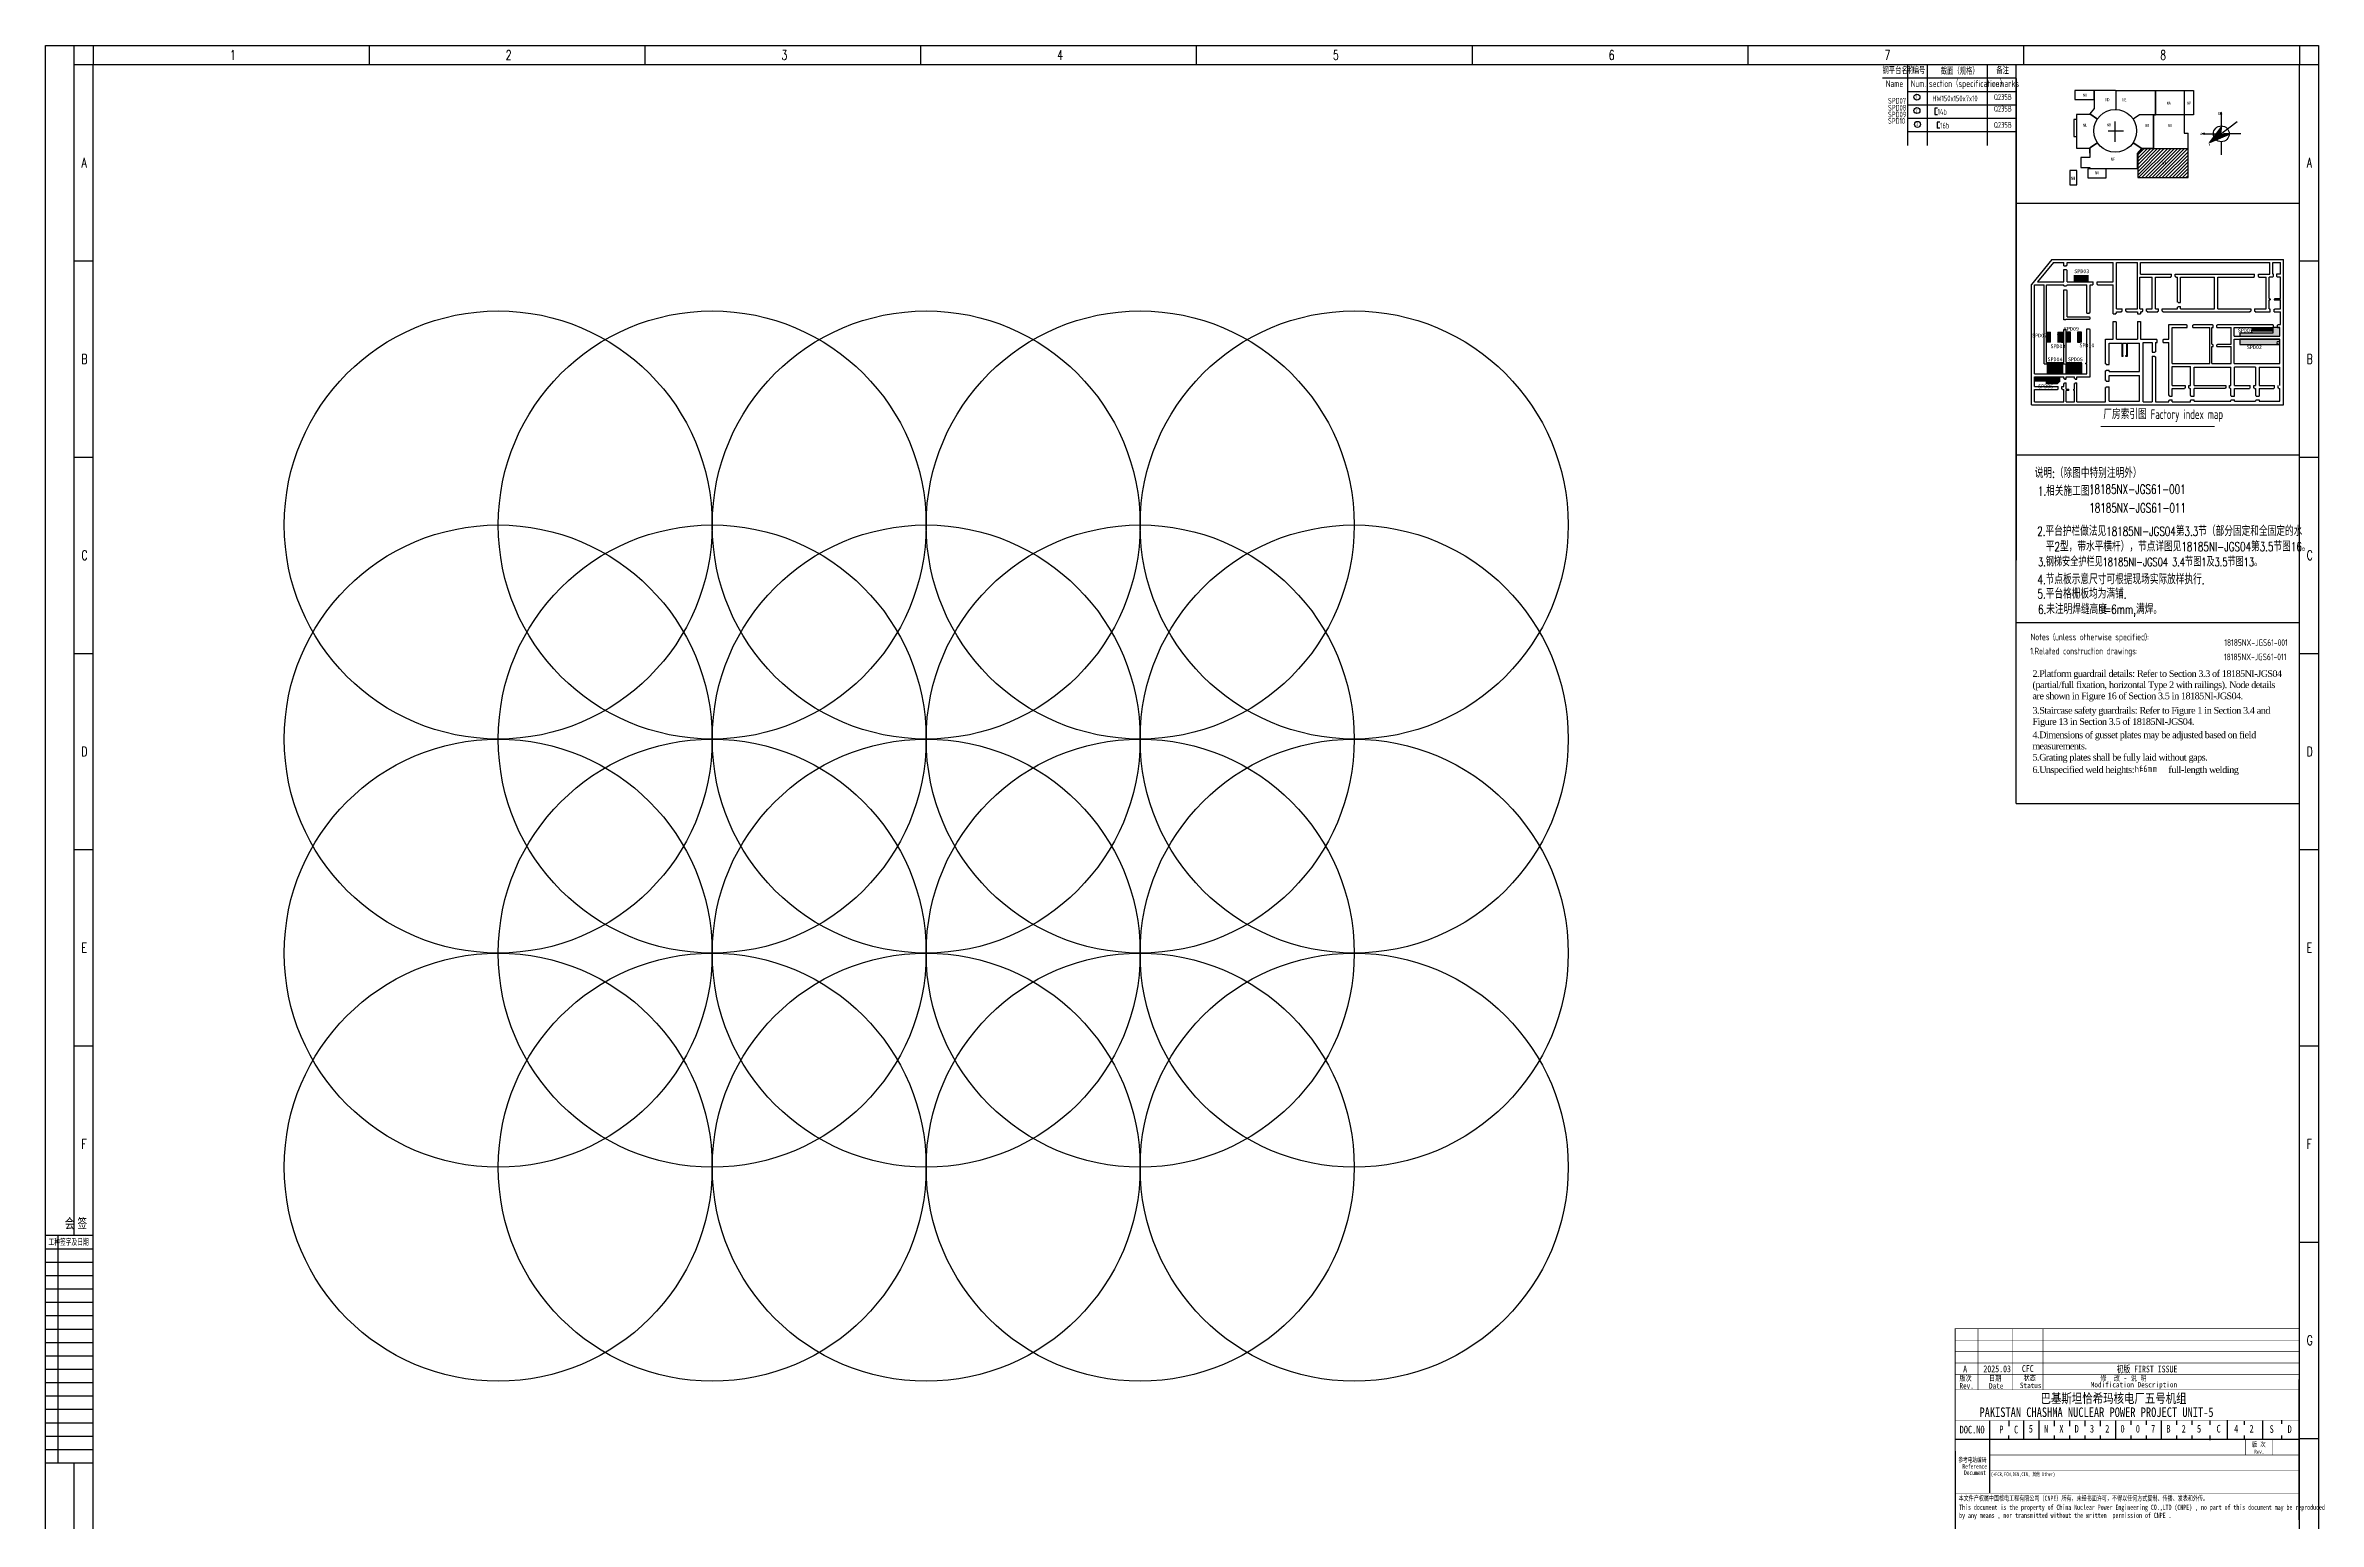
# Model space of a CAD drawing. Extents: x 8986 to 134227, y 7133 to 940687.
# Drawn here: x 15327 to 134227, y 309474 to 386659 of the extents above; entities that cross this region are included whole.
import ezdxf
from ezdxf.enums import TextEntityAlignment as Align

# ---------------------------------------------------------------- set-up
doc = ezdxf.new("R2010")
doc.units = 0
for name, pattern in [('CENTER', [2, 1.25, -0.25, 0.25, -0.25]), ('DASH', [0.35, 0.25, -0.1]), ('DOTE', [2.42, 2, -0.2, 0.02, -0.2]), ('HIDDEN', [0.375, 0.25, -0.125])]:
    doc.linetypes.add(name, pattern=pattern)
doc.layers.get('0').update_dxf_attribs({"linetype": 'CONTINUOUS'})
for name, color, linetype in [('1', 1, 'CONTINUOUS'), ('C77(文本)', 3, 'CONTINUOUS'), ('DEN202303', 1, 'CONTINUOUS'), ('DOTE', 11, 'DOTE'), ('DX条件钢平台', 52, 'CONTINUOUS'), ('NUM', 7, 'CONTINUOUS'), ('PDIM', 3, 'CONTINUOUS'), ('STEEL', 7, 'CONTINUOUS'), ('TEXT', 7, 'CONTINUOUS'), ('Wall', 7, 'CONTINUOUS'), ('土建', 4, 'CONTINUOUS'), ('墙柱标注', 220, 'CONTINUOUS'), ('房间号', 7, 'CONTINUOUS'), ('指北针', 3, 'CONTINUOUS'), ('梁__虚线', 4, 'DASH'), ('河北布置专业DX条件2015.6.5', 1, 'CONTINUOUS')]:
    doc.layers.add(name, color=color, linetype=linetype)
doc.styles.add('0902', font='tssdeng.shx', dxfattribs={"width": 0.7, "bigfont": 'tssdchn.shx'})
doc.styles.add('1', font='ROMANS', dxfattribs={"width": 0.7, "bigfont": 'HZTXT'})
doc.styles.add('bine', font='binee.shx', dxfattribs={"width": 0.7, "bigfont": 'binec.shx'})
doc.styles.add('HT', font='simhei.ttf')
doc.styles.add('HZ', font='TXT.shx', dxfattribs={"width": 0.7, "bigfont": 'hz.shx'})
doc.styles.add('S1', font='tssdeng.shx', dxfattribs={"width": 0.7, "bigfont": 'tssdchn.shx'})
doc.styles.add('TSSD_DIMENSION', font='tssdeng.shx', dxfattribs={"width": 0.7, "bigfont": 'Hztxt.shx'})
doc.styles.add('TSSD_Rein', font='Tssdeng.shx', dxfattribs={"width": 0.7, "bigfont": 'hztxt.shx'})
doc.styles.add('宋体', font='', dxfattribs={"width": 0.7})
doc.styles.add('汉字', font='STFANGSO.TTF', dxfattribs={"width": 0.8, "height": 4})
doc.styles.get('宋体').set_extended_font_data('SimSun')
pattern_1 = [(0, (-256087.57, 808359.338), (0, 27.94), [20.32, -7.62]), (90, (-256087.57, 808359.338), (-27.94, 2e-15), [20.32, -7.62])]
pattern_2 = [(0, (-1655251.5, 3038820.666), (0, 27.94), [20.32, -7.62]), (90, (-1655251.5, 3038820.666), (-27.94, 2e-15), [20.32, -7.62])]

# ---------------------------------------------------------------- blocks, each defined once
blk = doc.blocks.new('会签')
at = {"color": 0}
for p, q in [((3629.7, -1305.7), (3604.7, -1305.7)), ((3611.4, -1424.7), (3611.4, -1305.7)), ((3629.7, -1312.7), (3604.7, -1312.7)), ((3629.7, -1319.7), (3604.7, -1319.7)), ((3629.7, -1326.7), (3604.7, -1326.7)), ((3629.7, -1333.7), (3604.7, -1333.7)), ((3629.7, -1340.7), (3604.7, -1340.7)), ((3629.7, -1347.7), (3604.7, -1347.7)), ((3629.7, -1354.7), (3604.7, -1354.7)), ((3629.7, -1361.7), (3604.7, -1361.7)), ((3629.7, -1368.7), (3604.7, -1368.7)), ((3629.7, -1375.7), (3604.7, -1375.7)), ((3629.7, -1382.7), (3604.7, -1382.7)), ((3629.7, -1389.7), (3604.7, -1389.7)), ((3629.7, -1396.7), (3604.7, -1396.7)), ((3629.7, -1403.7), (3604.7, -1403.7)), ((3629.7, -1410.7), (3604.7, -1410.7)), ((3629.7, -1417.7), (3604.7, -1417.7)), ((3629.7, -1424.7), (3604.7, -1424.7))]:
    blk.add_line(p, q, dxfattribs=at)
at = {"color": 0, "style": 'bine', "width": 0.7}
for s, height, p in [('会 签  ', 6, (3622.2, -1302.5)), ('工种签字及日期', 3.3, (3616.8, -1310.9))]:
    blk.add_text(s, height=height, dxfattribs=at).set_placement(p, align=Align.CENTER)
blk = doc.blocks.new('A$C3DE578EB')
at = {"layer": 'Wall', "linetype": 'HIDDEN'}
h = blk.add_hatch(dxfattribs=at)
h.set_pattern_fill('ANSI31', color=2, scale=3, style=0)
h.set_pattern_definition([(45, (-5943.466, 331319.66), (-6.7351921, 6.7351921), [])])
h.paths.add_polyline_path([(4784, 2580), (4754, 2580), (4754, 2540), (4784, 2540)])
h = blk.add_hatch(dxfattribs=at)
h.set_pattern_fill('ANSI31', color=2, scale=3, style=0)
h.set_pattern_definition([(45, (-5755.466, 331319.66), (-6.7351921, 6.7351921), [])])
h.paths.add_polyline_path([(4972, 2580), (4942, 2580), (4942, 2540), (4972, 2540)])
at = {"layer": 'Wall'}
for p, q in [((1071, 7600), (0, 6302)), ((1146, 7440), (321, 6440)), ((1071, 7600), (13192, 7600)), ((1146, 7440), (1700, 7440)), ((1700, 7338), (1700, 7440)), ((1700, 7280), (1700, 7440)), ((1700, 7280), (1830, 7280)), ((1830, 7310), (1860, 7310)), ((1830, 7280), (1830, 7310)), ((1860, 7440), (4282, 7440)), ((1860, 7338), (1860, 7440)), ((1860, 7310), (1860, 7440)), ((4242, 7440), (4282, 7440)), ((4282, 6440), (4282, 7440)), ((4442, 7440), (5552, 7440)), ((4442, 5030), (4442, 7440)), ((5552, 5030), (5552, 7440)), ((5712, 7440), (12472, 7440)), ((5712, 6840), (5712, 7440)), ((12472, 6840), (12472, 7440)), ((12632, 6840), (12632, 7440)), ((12632, 7440), (13032, 7440)), ((13032, 6840), (13032, 7440)), ((13192, 0), (13192, 7600)), ((0, 0), (0, 6302)), ((160, 6280), (660, 6280)), ((160, 1620), (160, 6280)), ((321, 6440), (1700, 6440)), ((660, 2140), (660, 6280)), ((780, 6280), (1700, 6280)), ((780, 2220), (780, 6280)), ((1700, 6440), (1700, 7080)), ((1700, 7080), (1830, 7080)), ((1700, 6220), (1700, 6280)), ((1700, 6220), (1830, 6220)), ((1700, 6020), (1830, 6020)), ((1700, 4480), (1700, 6020)), ((1830, 7050), (1830, 7080)), ((1830, 7050), (1860, 7050)), ((1830, 6220), (1830, 6250)), ((1860, 6250), (1830, 6250)), ((1830, 6020), (1830, 5990)), ((1860, 5990), (1830, 5990)), ((1860, 6440), (1860, 7050)), ((1860, 6440), (3232, 6440)), ((1860, 6280), (2892, 6280)), ((1860, 6250), (1860, 6280)), ((1860, 6250), (1860, 6280)), ((1860, 4600), (1860, 5990)), ((2892, 4800), (2892, 6280)), ((3072, 6280), (3202, 6280)), ((3072, 4830), (3072, 6280)), ((3202, 6310), (3202, 6280)), ((3232, 6310), (3202, 6310)), ((3232, 6310), (3232, 6440)), ((3432, 6440), (4282, 6440)), ((3432, 6310), (3432, 6440)), ((3462, 6310), (3432, 6310)), ((3462, 6280), (3462, 6310)), ((3462, 6280), (4282, 6280)), ((4282, 4770), (4282, 6280)), ((5672, 6680), (6322, 6680)), ((5672, 5030), (5672, 6680)), ((5712, 6840), (7322, 6840)), ((6322, 5030), (6322, 6680)), ((6482, 5030), (6482, 6680)), ((6482, 6680), (7292, 6680)), ((7292, 6710), (7322, 6710)), ((7292, 6680), (7292, 6710)), ((7322, 6710), (7322, 6840)), ((7522, 6710), (7522, 6840)), ((7522, 6840), (11672, 6840)), ((7522, 6710), (7552, 6710)), ((7552, 6680), (7552, 6710)), ((7552, 6680), (7642, 6680)), ((7642, 5380), (7642, 6680)), ((7802, 6680), (9582, 6680)), ((7802, 5350), (7802, 6680)), ((9582, 6460), (9582, 6680)), ((9582, 5030), (9582, 6680)), ((9742, 6680), (11642, 6680)), ((9742, 6460), (9742, 6680)), ((9742, 5030), (9742, 6680)), ((11642, 6680), (11642, 6710)), ((11642, 6710), (11672, 6710)), ((11672, 6710), (11672, 6840)), ((11872, 6710), (11872, 6840)), ((11872, 6840), (12472, 6840)), ((11872, 6710), (11902, 6710)), ((11902, 6680), (11902, 6710)), ((11902, 6680), (12272, 6680)), ((12272, 5030), (12272, 6680)), ((12432, 5560), (12432, 6680)), ((12632, 6680), (12432, 6680)), ((12662, 6840), (12632, 6840)), ((12632, 6680), (12632, 6710)), ((12662, 6710), (12632, 6710)), ((12662, 6710), (12662, 6840)), ((13032, 6840), (12822, 6840)), ((12822, 6840), (12822, 6710)), ((12852, 6710), (12822, 6710)), ((12852, 6710), (12852, 6680)), ((13032, 6680), (12852, 6680)), ((13032, 5560), (13032, 6680)), ((2892, 4800), (3042, 4800)), ((3042, 4800), (3042, 4830)), ((3072, 4830), (3042, 4830)), ((4282, 4770), (4412, 4770)), ((4442, 5030), (4742, 5030)), ((4442, 4870), (4712, 4870)), ((4442, 4800), (4442, 4870)), ((4742, 4900), (4742, 5030)), ((4942, 5030), (5552, 5030)), ((4942, 4900), (4942, 5030)), ((4972, 4870), (5552, 4870)), ((5552, 4870), (5552, 4770)), ((5552, 4770), (5712, 4770)), ((5672, 5030), (5822, 5030)), ((5712, 4870), (5712, 4770)), ((5712, 4870), (5792, 4870)), ((5822, 4900), (5822, 5030)), ((6022, 5030), (6322, 5030)), ((6022, 4900), (6022, 5030)), ((6052, 4870), (6612, 4870)), ((6482, 5030), (6642, 5030)), ((6612, 4870), (6612, 4900)), ((6612, 4900), (6642, 4900)), ((6642, 4900), (6642, 5030)), ((6842, 4900), (6842, 5030)), ((6842, 5030), (7642, 5030)), ((6842, 4900), (6872, 4900)), ((6872, 4870), (6872, 4900)), ((6872, 4870), (11442, 4870)), ((7672, 5380), (7642, 5380)), ((7642, 5030), (7642, 5120)), ((7672, 5120), (7642, 5120)), ((7672, 5350), (7672, 5380)), ((7672, 5350), (7802, 5350)), ((7672, 5150), (7672, 5120)), ((7672, 5150), (7802, 5150)), ((7802, 5030), (7802, 5150)), ((7802, 5030), (9582, 5030)), ((9742, 5030), (11472, 5030)), ((11472, 5030), (11472, 4900)), ((11672, 5030), (12272, 5030)), ((11672, 5030), (11672, 4900)), ((11702, 4870), (12492, 4870)), ((12432, 5560), (12462, 5560)), ((12432, 5500), (12492, 5500)), ((12432, 5030), (12432, 5500)), ((12432, 5030), (12462, 5030)), ((12492, 5530), (12492, 5500)), ((12492, 4870), (12492, 5000)), ((12692, 5530), (12692, 5500)), ((12692, 5500), (13032, 5500)), ((12692, 4870), (12692, 5000)), ((12692, 4870), (13032, 4870)), ((12722, 5560), (13032, 5560)), ((12722, 5030), (13032, 5030)), ((13032, 5030), (13032, 5500)), ((13032, 4200), (13032, 4870)), ((1700, 4450), (1700, 4480)), ((1790, 4450), (1700, 4450)), ((1700, 2220), (1700, 3950)), ((1790, 3950), (1700, 3950)), ((1790, 4480), (3042, 4480)), ((1790, 4480), (1790, 4450)), ((1790, 3920), (1790, 3950)), ((1790, 3920), (1820, 3920)), ((1820, 2220), (1820, 3920)), ((1860, 4600), (2892, 4600)), ((2892, 4600), (3042, 4600)), ((2892, 3980), (3042, 3980)), ((2892, 2220), (2892, 3980)), ((3042, 4600), (3042, 4570)), ((3072, 4570), (3042, 4570)), ((3072, 4510), (3072, 4570)), ((3072, 1460), (3072, 3950)), ((4282, 4370), (4411, 4370)), ((4282, 3430), (4282, 4370)), ((4442, 3430), (4442, 4340)), ((5552, 4370), (5712, 4370)), ((5552, 4370), (5552, 3430)), ((5712, 4370), (5712, 3430)), ((7192, 4200), (8112, 4200)), ((7192, 3430), (7192, 4200)), ((7352, 4040), (8142, 4040)), ((7352, 2170), (7352, 4040)), ((8142, 4040), (8142, 4170)), ((8442, 4040), (8442, 4170)), ((8442, 4040), (9322, 4040)), ((8472, 4200), (9472, 4200)), ((9322, 2170), (9322, 4040)), ((9442, 3180), (9442, 4040)), ((9442, 4040), (9502, 4040)), ((9502, 4040), (9502, 4170)), ((9702, 4040), (9702, 4170)), ((9702, 4040), (10442, 4040)), ((9732, 4200), (12632, 4200)), ((10442, 3180), (10442, 4040)), ((10602, 4040), (12662, 4040)), ((10602, 3600), (10602, 4040)), ((10602, 3600), (12992, 3600)), ((12662, 4040), (12662, 4170)), ((12862, 4040), (12862, 4170)), ((12862, 4040), (12992, 4040)), ((12892, 4200), (13032, 4200)), ((12992, 3600), (12992, 4040)), ((3872, 3430), (4282, 3430)), ((3872, 2150), (3872, 3430)), ((4072, 2120), (4072, 3230)), ((4072, 3230), (4723, 3230)), ((4442, 3430), (5552, 3430)), ((4723, 3230), (4723, 2540)), ((4784, 2540), (4723, 2540)), ((4763, 3230), (4963, 3230)), ((4763, 3230), (4763, 2580)), ((5003, 2540), (4942, 2540)), ((4963, 3230), (4963, 2580)), ((5003, 3230), (5652, 3230)), ((5003, 3230), (5003, 2540)), ((5652, 1740), (5652, 3230)), ((5712, 3430), (6552, 3430)), ((5852, 160), (5852, 3270)), ((5852, 3270), (6322, 3270)), ((6322, 3270), (6322, 2750)), ((6322, 2750), (6452, 2750)), ((6322, 2550), (6452, 2550)), ((6322, 2550), (6322, 160)), ((6452, 2780), (6482, 2780)), ((6452, 2780), (6452, 2750)), ((6452, 2550), (6452, 2520)), ((6452, 2520), (6482, 2520)), ((6482, 3270), (6482, 2780)), ((6482, 3270), (6582, 3270)), ((6482, 2520), (6482, 160)), ((6552, 3400), (6552, 3430)), ((6552, 3400), (6582, 3400)), ((6582, 3270), (6582, 3400)), ((6882, 3270), (6882, 3400)), ((6882, 3400), (6912, 3400)), ((6882, 3270), (7192, 3270)), ((6912, 3430), (7192, 3430)), ((6912, 3400), (6912, 3430)), ((7192, 1660), (7192, 3270)), ((9442, 3180), (9472, 3180)), ((9442, 3060), (9502, 3060)), ((9442, 2170), (9442, 3060)), ((9472, 3150), (9472, 3180)), ((9502, 3150), (9472, 3150)), ((9502, 3060), (9502, 3150)), ((9702, 3060), (9702, 3150)), ((9732, 3150), (9702, 3150)), ((9702, 3060), (10442, 3060)), ((9732, 3180), (10442, 3180)), ((9732, 3180), (9732, 3150)), ((10442, 2170), (10442, 3060)), ((10602, 2170), (10602, 3440)), ((10602, 3440), (12992, 3440)), ((12992, 2170), (12992, 3440)), ((160, 1620), (2892, 1620)), ((160, 1460), (1700, 1460)), ((160, 960), (160, 1460)), ((660, 2140), (2642, 2140)), ((780, 2220), (1700, 2220)), ((1700, 1380), (1700, 1460)), ((1730, 1350), (1790, 1350)), ((1820, 1350), (1730, 1350)), ((1820, 2220), (2612, 2220)), ((1820, 1460), (2260, 1460)), ((1820, 1350), (1820, 1460)), ((2260, 1380), (2260, 1460)), ((2260, 1380), (2290, 1380)), ((2290, 1350), (2290, 1380)), ((2290, 1350), (2380, 1350)), ((2380, 1460), (3072, 1460)), ((2380, 1350), (2380, 1460)), ((2642, 2140), (2642, 2190)), ((2842, 2140), (2842, 2190)), ((2842, 2140), (2892, 2140)), ((2872, 2220), (2892, 2220)), ((2892, 1620), (2892, 2140)), ((3872, 1270), (3872, 1790)), ((3902, 2120), (4072, 2120)), ((3902, 1820), (4072, 1820)), ((3902, 1240), (4072, 1240)), ((4072, 1740), (4072, 1820)), ((4072, 1740), (5652, 1740)), ((4072, 1240), (4072, 1540)), ((4072, 1540), (5652, 1540)), ((5652, 200), (5652, 1540)), ((7192, 490), (7192, 1660)), ((7352, 2170), (9322, 2170)), ((7352, 1010), (7352, 2010)), ((7352, 2010), (8312, 2010)), ((7352, 2010), (8312, 2010)), ((8312, 1010), (8312, 2010)), ((8312, 1930), (8312, 2010)), ((8512, 1970), (10422, 1970)), ((8512, 1010), (8512, 1970)), ((8512, 1900), (8512, 1970)), ((9442, 2170), (10442, 2170)), ((10422, 1900), (10422, 1970)), ((10422, 1010), (10422, 1900)), ((10602, 2170), (12992, 2170)), ((11717, 1970), (10622, 1970)), ((10622, 1930), (10622, 1970)), ((10622, 1010), (10622, 1930)), ((11717, 1970), (11717, 1900)), ((11717, 1900), (11717, 1010)), ((11917, 1970), (11917, 1900)), ((11917, 1970), (12992, 1970)), ((11917, 1900), (11917, 1010)), ((12992, 1010), (12992, 1970)), ((0, 0), (13192, 0)), ((160, 960), (1390, 960)), ((160, 160), (160, 800)), ((160, 800), (1360, 800)), ((160, 160), (1700, 160)), ((1360, 800), (1360, 830)), ((1360, 830), (1390, 830)), ((1390, 830), (1390, 960)), ((1590, 960), (1700, 960)), ((1590, 830), (1590, 960)), ((1620, 830), (1590, 830)), ((1620, 800), (1620, 830)), ((1620, 800), (1700, 800)), ((1700, 960), (1700, 1120)), ((1700, 160), (1700, 800)), ((1730, 1150), (1820, 1150)), ((1820, 820), (1820, 1150)), ((1820, 820), (1960, 820)), ((1820, 160), (1820, 760)), ((1960, 760), (1820, 760)), ((1820, 160), (2260, 160)), ((1960, 760), (1960, 820)), ((2220, 760), (2220, 820)), ((2260, 820), (2220, 820)), ((2260, 760), (2220, 760)), ((2260, 820), (2260, 1120)), ((2260, 1120), (2290, 1120)), ((2260, 160), (2260, 760)), ((2260, 160), (2260, 760)), ((2290, 1150), (2380, 1150)), ((2290, 1120), (2290, 1150)), ((2380, 160), (2380, 1150)), ((2380, 160), (3872, 160)), ((3872, 160), (3872, 910)), ((3902, 940), (4072, 940)), ((4072, 200), (4072, 940)), ((4072, 200), (5652, 200)), ((5852, 160), (6322, 160)), ((6482, 160), (7192, 160)), ((7222, 490), (7192, 490)), ((7192, 160), (7192, 230)), ((7222, 230), (7192, 230)), ((7222, 460), (7222, 490)), ((7222, 460), (7352, 460)), ((7222, 230), (7222, 260)), ((7222, 260), (7352, 260)), ((7352, 850), (8002, 850)), ((7352, 460), (7352, 850)), ((7352, 160), (7352, 260)), ((7352, 160), (8312, 160)), ((8032, 880), (8002, 880)), ((8002, 880), (8002, 850)), ((8262, 880), (8232, 880)), ((8262, 880), (8262, 850)), ((8262, 850), (8312, 850)), ((8312, 490), (8312, 850)), ((8342, 490), (8312, 490)), ((8312, 160), (8312, 230)), ((8342, 230), (8312, 230)), ((8342, 460), (8342, 490)), ((8342, 460), (8512, 460)), ((8342, 230), (8342, 260)), ((8342, 260), (8512, 260)), ((8512, 460), (8512, 850)), ((10132, 850), (8512, 850)), ((8512, 200), (8512, 260)), ((8512, 200), (10422, 200)), ((10162, 880), (10132, 880)), ((10132, 880), (10132, 850)), ((10392, 880), (10362, 880)), ((10392, 880), (10392, 850)), ((10392, 850), (10422, 850)), ((10422, 490), (10422, 850)), ((10452, 490), (10422, 490)), ((10422, 200), (10422, 230)), ((10452, 230), (10422, 230)), ((10452, 460), (10452, 490)), ((10452, 460), (10622, 460)), ((10452, 230), (10452, 260)), ((10452, 260), (10622, 260)), ((10622, 1010), (11437, 1010)), ((10622, 460), (10622, 850)), ((10622, 850), (11407, 850)), ((10622, 200), (10622, 260)), ((10622, 200), (11717, 200)), ((11437, 880), (11407, 880)), ((11407, 880), (11407, 850)), ((11437, 880), (11437, 1010)), ((11637, 1010), (11717, 1010)), ((11637, 880), (11637, 1010)), ((11667, 880), (11637, 880)), ((11667, 880), (11667, 850)), ((11667, 850), (11717, 850)), ((11717, 850), (11717, 490)), ((11717, 850), (11717, 850)), ((11747, 490), (11717, 490)), ((11717, 230), (11717, 200)), ((11747, 230), (11717, 230)), ((11747, 460), (11747, 490)), ((11747, 460), (11917, 460)), ((11747, 230), (11747, 260)), ((11747, 260), (11917, 260)), ((11917, 1010), (12712, 1010)), ((11917, 850), (11917, 460)), ((11917, 850), (12682, 850)), ((11917, 260), (11917, 200)), ((11917, 200), (12992, 200)), ((12712, 880), (12682, 880)), ((12682, 880), (12682, 850)), ((12712, 880), (12712, 1010)), ((12912, 880), (12912, 1010)), ((12942, 880), (12912, 880)), ((12942, 880), (12942, 850)), ((12942, 850), (12992, 850)), ((12942, 850), (12992, 850)), ((12992, 200), (12992, 850)), ((12992, 850), (12992, 850))]:
    blk.add_line(p, q, dxfattribs=at)
for points in [[(3042, 4830), (3072, 4830)], [(3042, 4800), (3042, 4830)], [(4412, 4800), (4442, 4800)], [(4412, 4770), (4412, 4800)], [(4712, 4900), (4742, 4900)], [(4712, 4870), (4712, 4900)], [(4942, 4900), (4972, 4900), (4972, 4870)], [(5792, 4900), (5822, 4900)], [(5792, 4870), (5792, 4900)], [(6022, 4900), (6052, 4900), (6052, 4870)], [(11442, 4900), (11472, 4900)], [(11442, 4870), (11442, 4900)], [(11672, 4900), (11702, 4900), (11702, 4870)], [(12462, 5560), (12462, 5530)], [(12462, 5530), (12492, 5530)], [(12462, 5030), (12462, 5000)], [(12462, 5000), (12492, 5000)], [(12692, 5530), (12722, 5530), (12722, 5560)], [(12692, 5000), (12722, 5000), (12722, 5030)], [(3042, 4510), (3072, 4510)], [(3042, 4480), (3042, 4510)], [(3072, 3950), (3042, 3950), (3042, 3980)], [(4411, 4370), (4411, 4340)], [(4412, 4340), (4442, 4340)], [(8142, 4170), (8112, 4170), (8112, 4200)], [(8472, 4200), (8472, 4170), (8442, 4170)], [(9502, 4170), (9472, 4170), (9472, 4200)], [(9732, 4200), (9732, 4170), (9702, 4170)], [(12662, 4170), (12632, 4170), (12632, 4200)], [(12892, 4200), (12892, 4170), (12862, 4170)], [(1730, 1380), (1700, 1380)], [(1730, 1350), (1730, 1380)], [(2642, 2190), (2612, 2190), (2612, 2220)], [(2872, 2220), (2872, 2190), (2842, 2190)], [(3902, 2150), (3872, 2150)], [(3872, 1790), (3902, 1790), (3902, 1820)], [(3902, 1270), (3872, 1270)], [(3902, 2120), (3902, 2150)], [(3902, 1240), (3902, 1270)], [(1700, 1120), (1730, 1120), (1730, 1150)], [(3872, 910), (3902, 910), (3902, 940)], [(7352, 1010), (8032, 1010), (8032, 880)], [(8232, 880), (8232, 1010), (8312, 1010)], [(8262, 1010), (8312, 1010)], [(8512, 1010), (10162, 1010), (10162, 880)], [(10362, 880), (10362, 1010), (10422, 1010)], [(10392, 850), (10422, 850)], [(12992, 850), (12992, 850)]]:
    blk.add_lwpolyline(points, dxfattribs=at)
for points in [[(4784, 2540), (4754, 2540), (4754, 2580), (4784, 2580)], [(4972, 2540), (4942, 2540), (4942, 2580), (4972, 2580)]]:
    blk.add_lwpolyline(points, close=True, dxfattribs=at)
at = {"layer": 'Wall', "elevation": 0}
blk.add_lwpolyline([(11717, 850), (11717, 850)], dxfattribs=at)
blk = doc.blocks.new('A$C6CBB1B08')
at = {"layer": '河北布置专业DX条件2015.6.5'}
for p, q in [((631, 197), (64, 197)), ((64, 197), (64, 0)), ((631, 197), (631, 0)), ((64, 0), (631, 0))]:
    blk.add_line(p, q, dxfattribs=at)
blk.add_arc((347, 398), 348, 324.647143, 215.352857, dxfattribs=at)
blk = doc.blocks.new('B202491810562')
at = {"layer": '房间号', "linetype": 'ByBlock', "ltscale": 1000}
h = blk.add_hatch(dxfattribs=at)
h.set_pattern_fill('ANSI31', color=256, scale=1000)
h.set_pattern_definition([(45, (-159094.41, 72680.96), (-88.38835, 88.38835), [])])
h.paths.add_polyline_path([(6193, 1904), (4379, 1904), (3769, 1904), (3554, 1644), (3554, 384), (6193, 384)])
h.paths.add_polyline_path([(4825, 1024), (5119, 1024), (5119, 1264), (4825, 1264)], flags=24)
at = {"linetype": 'CENTER', "ltscale": 1500}
for p, q in [((2014, 2828), (2809, 2828)), ((2379, 2258), (2379, 3311))]:
    blk.add_line(p, q, dxfattribs=at)
at = {"layer": '土建', "color": 1, "linetype": 'ByBlock'}
for p, q in [((270, 4948), (270, 4468)), ((1267, 4948), (270, 4948)), ((1267, 4468), (1267, 4948)), ((2399, 4948), (1271, 4948)), ((1271, 4948), (1271, 4003)), ((2399, 4948), (4487, 4948)), ((2425, 3946), (2425, 4948)), ((4487, 4948), (4487, 3676)), ((4487, 4785), (4487, 4876)), ((4491, 4948), (5977, 4948)), ((4491, 3676), (4491, 4948)), ((5977, 4948), (5977, 3676)), ((5977, 4948), (6473, 4948)), ((5977, 4948), (5977, 3676)), ((6473, 4948), (6473, 3676)), ((270, 4468), (1267, 4468)), ((1073, 3692), (351, 3692)), ((351, 3692), (351, 1932)), ((1447, 3450), (1040, 3719)), ((1271, 4003), (1041, 3719)), ((1041, 3719), (1446, 3449)), ((1446, 3449), (1073, 3692)), ((3653, 3676), (3311, 3449)), ((3642, 3669), (3311, 3450)), ((3654, 3672), (3316, 3448)), ((4487, 3676), (3653, 3676)), ((4375, 3672), (3654, 3672)), ((4375, 1908), (4375, 3672)), ((4375, 3672), (4375, 1908)), ((5977, 3672), (4379, 3672)), ((4379, 3672), (4379, 1908)), ((4523, 3672), (4407, 3672)), ((4415, 3676), (4487, 3676)), ((4487, 4696), (4487, 4725)), ((4487, 3879), (4487, 4648)), ((4487, 3676), (4487, 3819)), ((5977, 3676), (4491, 3676)), ((6473, 3676), (5977, 3676)), ((5977, 3672), (5977, 2714)), ((351, 3424), (211, 3424)), ((211, 3424), (211, 2542)), ((211, 2542), (351, 2542)), ((4375, 2924), (4375, 1908)), ((5977, 2714), (6193, 2714)), ((6193, 1908), (6193, 2714)), ((351, 1932), (1025, 1932)), ((1043, 1444), (577, 1444)), ((577, 1444), (577, 916)), ((1025, 1932), (1442, 2208)), ((1045, 1939), (1043, 1444)), ((1448, 2206), (1045, 1939)), ((1045, 1668), (1045, 1939)), ((3763, 1907), (3311, 2208)), ((3763, 1907), (3311, 2207)), ((3316, 2208), (3769, 1908)), ((3550, 1645), (3763, 1907)), ((3550, 856), (3550, 1645)), ((3769, 1904), (3554, 1644)), ((3554, 1644), (3554, 384)), ((3769, 1908), (4375, 1908)), ((4375, 1904), (3769, 1904)), ((4375, 1904), (4379, 1904)), ((4379, 1908), (6193, 1908)), ((4379, 1904), (6193, 1904)), ((6193, 384), (6193, 1904)), ((376, 764), (0, 764)), ((0, 764), (0, 0)), ((0, 0), (376, 0)), ((376, 0), (376, 764)), ((577, 916), (1041, 916)), ((942, 852), (942, 372)), ((1897, 852), (942, 852)), ((942, 372), (1897, 372)), ((1041, 916), (1041, 856)), ((1041, 856), (3550, 856)), ((1897, 372), (1897, 852)), ((1897, 372), (1897, 852)), ((3554, 384), (6193, 384))]:
    blk.add_line(p, q, dxfattribs=at)
at = {"layer": '土建', "color": 3, "linetype": 'ByBlock'}
for p, q in [((7924, 3717), (7924, 2907)), ((6998, 2673), (7924, 2672)), ((8759, 3310), (7315, 2205)), ((8939, 2672), (8042, 2672)), ((7924, 2259), (7924, 1570))]:
    blk.add_line(p, q, dxfattribs=at)
blk.add_lwpolyline([(8336, 2632), (7315, 2205), (7968, 3083)], dxfattribs=at)
at = {"layer": '土建', "color": 1, "linetype": 'ByBlock'}
blk.add_circle((2379, 2828), 1119, dxfattribs=at)
at = {"layer": '土建', "color": 3, "linetype": 'ByBlock'}
blk.add_circle((7924, 2672), 414, dxfattribs=at)
blk.add_point((7690, 2656), dxfattribs=at)
blk.add_point((7690, 2656), dxfattribs=at)
for points in [[(7968, 3083), (7315, 2205), (7925, 2672)], [(7925, 2672), (8336, 2632), (7315, 2205)]]:
    blk.add_solid(points, dxfattribs=at)
at = {"layer": '指北针'}
for p, q in [((7888, 3681), (7924, 3813)), ((7961, 3681), (7924, 3813)), ((7049, 2709), (6917, 2673)), ((7049, 2636), (6917, 2673))]:
    blk.add_line(p, q, dxfattribs=at)
for points in [[(7924, 3717), (7888, 3681), (7924, 3813)], [(7961, 3681), (7924, 3813), (7924, 3717)], [(7013, 2673), (7049, 2709), (6917, 2673)], [(7049, 2636), (6917, 2673), (7013, 2673)]]:
    blk.add_solid(points, dxfattribs=at)
at = {"color": 0, "linetype": 'ByBlock', "width": 0.8}
for s, p in [('NU', (691, 4623)), ('ND', (1867, 4382)), ('NE', (2752, 4382)), ('NA', (5068, 4203)), ('NP', (6129, 4203)), ('NL', (696, 3042)), ('NB', (1944, 3068)), ('NR', (3952, 3032)), ('NY', (5137, 3032)), ('NF', (2150, 1263)), ('NX', (4841, 1064)), ('NH', (68, 267)), ('NV', (1328, 554))]:
    blk.add_text(s, height=160, dxfattribs=at).set_placement(p)
at = {"layer": '指北针', "style": 'TSSD_DIMENSION', "width": 0.7}
for s, p in [('B', (7753, 3668)), ('A', (6814, 2607)), ('N', (7244, 2033))]:
    blk.add_text(s, height=150, dxfattribs=at).set_placement(p)

msp = doc.modelspace()

# ---------------------------------------------------------------- hatches: boundary and pattern name
at = {"layer": 'DX条件钢平台'}
h = msp.add_hatch(dxfattribs=at)
h.set_pattern_fill('ANSI37', color=256, scale=4, style=0)
h.set_pattern_definition([(45, (-236878.393, 915777.829), (-8.98025612, 8.98025612), []), (135, (-236878.393, 915777.829), (-8.98025612, -8.98025612), [])])
h.paths.add_polyline_path([(120213, 371660), (119980, 371660), (119980, 371140), (120213, 371140)])
h.paths.add_polyline_path([(120900, 371660), (120587, 371660), (120587, 371140), (120900, 371140)])
h.paths.add_polyline_path([(121253, 371660), (121020, 371660), (121020, 371140), (121253, 371140)])
h.paths.add_polyline_path([(121827, 371660), (121627, 371660), (121627, 371140), (121827, 371140)])
at = {"layer": '河北布置专业DX条件2015.6.5'}
h = msp.add_hatch(dxfattribs=at)
h.set_pattern_fill('ANGLE', color=256, scale=4)
h.set_pattern_definition([(0, (-234276.92, 873086.606), (0, 27.94), [20.32, -7.62]), (90, (-234276.92, 873086.606), (-27.94, 2e-15), [20.32, -7.62])])
h.paths.add_polyline_path([(122198, 374647), (121455, 374647), (121455, 374297), (121298, 374297), (122198, 374297)])
h = msp.add_hatch(dxfattribs=at)
h.set_pattern_fill('ANGLE', color=256, scale=4)
h.set_pattern_definition(pattern_1)
h.paths.add_polyline_path([(130102, 371463), (132202, 371463), (132202, 371903), (131842, 371903), (131842, 371623), (130102, 371623)])
h = msp.add_hatch(dxfattribs=at)
h.set_pattern_fill('ANGLE', color=256, scale=4)
h.set_pattern_definition(pattern_1)
h.paths.add_polyline_path([(132202, 371023), (132202, 371303), (130102, 371303), (130102, 371023)])
edge = h.paths.add_edge_path(flags=16)
edge.add_line((132162, 371166), (132162, 371053))
edge.add_arc((132122, 371110), 69.5, 54.64714, 305.35286)
edge.add_line((132162, 371166), (132202, 371166))
edge.add_line((132162, 371053), (132202, 371053))
edge.add_line((132202, 371053), (132202, 371166))
h = msp.add_hatch(dxfattribs=at)
h.set_pattern_fill('ANGLE', color=256, scale=4)
h.set_pattern_definition([(0, (112275.095, 699082.233), (0, 27.94), [20.32, -7.62]), (90, (112275.095, 699082.233), (-27.94, 2e-15), [20.32, -7.62])])
h.paths.add_polyline_path([(120861, 369483), (120861, 370003), (120039, 370003), (120039, 369483)])
h = msp.add_hatch(dxfattribs=at)
h.set_pattern_fill('ANGLE', color=256, scale=4)
h.set_pattern_definition([(0, (113266.095, 699082.233), (0, 27.94), [20.32, -7.62]), (90, (113266.095, 699082.233), (-27.94, 2e-15), [20.32, -7.62])])
h.paths.add_polyline_path([(121852, 369483), (121852, 370003), (121030, 370003), (121030, 369483)])
h = msp.add_hatch(dxfattribs=at)
h.set_pattern_fill('ANGLE', color=256, scale=4)
h.set_pattern_definition(pattern_2)
h.paths.add_polyline_path([(120710, 369124), (120710, 369284), (119370, 369284), (119370, 369124)])
h = msp.add_hatch(dxfattribs=at)
h.set_pattern_fill('ANGLE', color=256, scale=4)
h.set_pattern_definition(pattern_2)
h.paths.add_polyline_path([(120710, 369124), (119990, 369124), (119990, 368964), (120550, 368964)])

# ---------------------------------------------------------------- linework, layer by layer
at = {"color": 1}
for p, q in [((118412, 347028), (118412, 385659)), ((118412, 378414), (133227, 378414)), ((118412, 365249), (133227, 365249)), ((118412, 356488), (133227, 356488)), ((118412, 347028), (133227, 347028))]:
    msp.add_line(p, q, dxfattribs=at)
for p, q in [((114150, 383377), (114150, 383053)), ((114287, 383377), (114150, 383377)), ((114150, 383053), (114287, 383053)), ((114285, 382653), (114285, 382328)), ((114422, 382653), (114285, 382653)), ((114422, 382328), (114285, 382328))]:
    msp.add_line(p, q)
at = {"color": 4, "linetype": 'Continuous'}
msp.add_line((117019, 314759), (117019, 310959), dxfattribs=at)
at = {"color": 4}
msp.add_line((118019, 314759), (118019, 314459), dxfattribs=at)
at = {"color": 4, "flags": 128}
for points in [[(15327, 302559), (15327, 386659)], [(15327, 386659), (134227, 386659)], [(17827, 386659), (17827, 385659)], [(32251, 386659), (32251, 385659)], [(46675, 386659), (46675, 385659)], [(61099, 386659), (61099, 385659)], [(75523, 386659), (75523, 385659)], [(89947, 386659), (89947, 385659)], [(104371, 386659), (104371, 385659)], [(118795, 386659), (118795, 385659)], [(133227, 386659), (133227, 385659)], [(134227, 386659), (134227, 302559)], [(16827, 385659), (17827, 385659)]]:
    msp.add_lwpolyline(points, dxfattribs=at)
at = {"color": 4}
msp.add_lwpolyline([(16827, 324421), (16827, 386659)], dxfattribs=at)
at = {"flags": 128}
for points in [[(16827, 385659), (17827, 385659)], [(133227, 385659), (134227, 385659)], [(16827, 375396), (17827, 375396)], [(133227, 375396), (134227, 375396)], [(16827, 365134), (17827, 365134)], [(133227, 365134), (134227, 365134)], [(16827, 354871), (17827, 354871)], [(133227, 354871), (134227, 354871)], [(16827, 344609), (17827, 344609)], [(133227, 344609), (134227, 344609)], [(16827, 334346), (17827, 334346)], [(133227, 334346), (134227, 334346)], [(133227, 324084), (134227, 324084)], [(133227, 313821), (134227, 313821)]]:
    msp.add_lwpolyline(points, dxfattribs=at)
msp.add_lwpolyline([(17827, 385659), (133219, 385659), (133219, 303559), (17827, 303559)], close=True)
msp.add_lwpolyline([(16827, 302559), (16827, 312521)])
for centre, radius in [((113221, 383957), 158), ((113221, 383257), 158), ((113249, 382533), 158), ((39010, 361584), 11193), ((50203, 361584), 11193), ((61397, 361584), 11193), ((72590, 361584), 11193), ((83783, 361584), 11193), ((39010, 350391), 11193), ((50203, 350391), 11193), ((61397, 350391), 11193), ((72590, 350391), 11193), ((83783, 350391), 11193), ((39010, 339197), 11193), ((50203, 339197), 11193), ((61397, 339197), 11193), ((72590, 339197), 11193), ((83783, 339197), 11193), ((39010, 328004), 11193), ((50203, 328004), 11193), ((61397, 328004), 11193), ((72590, 328004), 11193), ((83783, 328004), 11193)]:
    msp.add_circle(centre, radius)
at = {"layer": '1', "color": 4}
for p, q in [((133186, 316895), (133186, 316895)), ((133186, 316895), (133186, 316895)), ((133186, 316895), (133186, 316895)), ((133186, 316895), (133186, 316895)), ((133186, 316895), (133186, 316895)), ((133186, 316895), (133186, 316895)), ((133186, 316895), (133186, 316895)), ((133186, 316895), (133186, 316895)), ((133219, 309564), (133219, 316895)), ((133219, 309564), (133219, 316895)), ((133189, 315383), (133189, 315383)), ((133189, 315383), (133189, 315383)), ((133189, 315383), (133189, 315383)), ((133189, 315383), (133189, 315383)), ((118019, 314659), (118019, 314659)), ((118019, 313759), (118019, 313980)), ((118819, 313759), (118819, 314759)), ((119619, 313759), (119619, 314759)), ((120419, 314459), (120419, 314759)), ((120419, 313759), (120419, 313980)), ((121219, 314459), (121219, 314759)), ((121219, 313759), (121219, 313980)), ((122019, 314459), (122019, 314759)), ((122019, 313759), (122019, 313980)), ((122819, 314459), (122819, 314759)), ((122819, 313759), (122819, 313980)), ((123619, 313759), (123619, 314759)), ((124419, 314530), (124419, 314759)), ((124419, 313759), (124419, 313980)), ((125219, 314530), (125219, 314759)), ((125219, 313759), (125219, 313980)), ((126019, 313759), (126019, 314759)), ((126819, 314530), (126819, 314759)), ((126819, 313759), (126819, 313980)), ((127619, 314530), (127619, 314759)), ((127619, 313759), (127619, 313980)), ((128556, 314530), (128556, 314759)), ((128556, 313730), (128556, 313980)), ((129456, 313780), (129456, 314780)), ((130356, 314530), (130356, 314730)), ((130356, 313780), (130356, 313980)), ((131306, 313759), (131306, 314759)), ((132306, 314580), (132306, 314769)), ((132306, 313780), (132306, 313980)), ((133219, 313759), (115219, 313759))]:
    msp.add_line(p, q, dxfattribs=at)
at = {"layer": '1', "color": 4, "ltscale": 0.8}
msp.add_line((115219, 313148), (115219, 306998), dxfattribs=at)
at = {"layer": '1', "color": 4, "const_width": 50}
msp.add_lwpolyline([(115219, 303559), (133219, 303559), (133219, 319559), (115219, 319559)], close=True, dxfattribs=at)
at = {"layer": '1', "color": 4, "const_width": 30}
for points in [[(115219, 318959), (133219, 318959)], [(116419, 319559), (116419, 316359)], [(118219, 319559), (118219, 316359)], [(119819, 319559), (119819, 316359)], [(115219, 318359), (133219, 318359)], [(115219, 317759), (133219, 317759)], [(115219, 317159), (133219, 317159)], [(115219, 316359), (133219, 316359)], [(115219, 314759), (133219, 314759)], [(117019, 314759), (117019, 310959)], [(115219, 313759), (133219, 313759)], [(117019, 312959), (133219, 312959)], [(130419, 313759), (130419, 312959)], [(131819, 313759), (131819, 312959)], [(117019, 312159), (133219, 312159)], [(115219, 310959), (133219, 310959)]]:
    msp.add_lwpolyline(points, dxfattribs=at)
at = {"layer": 'DOTE', "color": 0, "linetype": 'ByBlock', "ltscale": 0.1}
for p, q in [((120900, 371140), (120573, 371140)), ((121253, 371660), (121020, 371660)), ((121253, 371140), (121020, 371140)), ((121827, 371660), (121627, 371660)), ((121827, 371140), (121627, 371140)), ((121827, 371140), (121827, 371660)), ((130722, 371890), (130722, 371900)), ((130722, 371740), (130722, 371751)), ((130778, 371890), (130778, 371751)), ((130834, 371890), (130834, 371751)), ((130890, 371890), (130890, 371751)), ((130946, 371890), (130946, 371751)), ((131002, 371890), (131002, 371751)), ((131058, 371890), (131058, 371751)), ((131114, 371890), (131114, 371751)), ((131170, 371890), (131170, 371751)), ((131226, 371890), (131226, 371751)), ((131282, 371890), (131282, 371751)), ((131338, 371890), (131338, 371751)), ((131394, 371890), (131394, 371751)), ((131450, 371890), (131450, 371751)), ((131506, 371890), (131506, 371751)), ((131562, 371890), (131562, 371751)), ((131618, 371890), (131618, 371751)), ((131674, 371890), (131674, 371751)), ((131730, 371890), (131730, 371751)), ((131786, 371890), (131786, 371751)), ((120550, 368964), (120710, 369124))]:
    msp.add_line(p, q, dxfattribs=at)
at = {"layer": 'DX条件钢平台'}
for p, q in [((131659, 371842), (131798, 371842)), ((131659, 371842), (131798, 371842)), ((131798, 371842), (131746, 371860)), ((131798, 371842), (131746, 371860)), ((120710, 369124), (119370, 369124))]:
    msp.add_line(p, q, dxfattribs=at)
at = {"layer": 'NUM', "color": 6, "const_width": 50}
for points in [[(122838, 366742), (128795, 366742)], [(124413, 366742), (126537, 366742)]]:
    msp.add_lwpolyline(points, dxfattribs=at)
at = {"layer": 'PDIM'}
for p, q in [((112718, 385659), (112718, 381421)), ((113763, 385659), (113763, 381421)), ((116888, 385659), (116888, 381421)), ((111412, 384959), (118412, 384959)), ((112718, 384259), (118412, 384259)), ((118412, 384937), (118412, 359737)), ((118412, 384937), (118412, 372337)), ((118412, 384937), (118412, 364637)), ((112718, 383559), (118412, 383559)), ((112718, 382859), (118412, 382859)), ((112718, 382159), (118412, 382159))]:
    msp.add_line(p, q, dxfattribs=at)
at = {"layer": 'STEEL', "ltscale": 0.1}
for p, q in [((130722, 371900), (131842, 371900)), ((130722, 371890), (131842, 371890)), ((130722, 371751), (131842, 371751)), ((130722, 371740), (131842, 371740))]:
    msp.add_line(p, q, dxfattribs=at)
at = {"layer": '土建'}
for p, q in [((132102, 371463), (132202, 371463)), ((132202, 371463), (132202, 371903))]:
    msp.add_line(p, q, dxfattribs=at)
at = {"layer": '梁__虚线'}
for p, q in [((130722, 371891), (131842, 371891)), ((130722, 371750), (131842, 371750))]:
    msp.add_line(p, q, dxfattribs=at)
at = {"layer": '河北布置专业DX条件2015.6.5'}
for p, q in [((121322, 369483), (121322, 370003)), ((121852, 369483), (121852, 370003))]:
    msp.add_line(p, q, dxfattribs=at)
msp.add_lwpolyline([(130102, 371463), (132202, 371463), (132202, 371903), (131842, 371903), (131842, 371623), (130102, 371623)], close=True, dxfattribs=at)
msp.add_lwpolyline([(132202, 371303), (130102, 371303), (130102, 371023), (132202, 371023), (132202, 371303)], dxfattribs=at)

# ---------------------------------------------------------------- block references
at = {"color": 0, "xscale": 100, "yscale": 100, "zscale": 100}
msp.add_blockref('会签', (-345142, 454994), dxfattribs=at)
at = {"layer": 'DEN202303'}
msp.add_blockref('B202491810562', (121215, 379364, 0), dxfattribs=at)
at = {"layer": 'DOTE', "color": 0, "linetype": 'ByBlock', "ltscale": 0.1}
msp.add_blockref('A$C3DE578EB', (119210, 367863), dxfattribs=at)
at = {"layer": '河北布置专业DX条件2015.6.5', "xscale": 0.2, "yscale": 0.2, "zscale": 0.2, "rotation": 90}
msp.add_blockref('A$C6CBB1B08', (132202, 371040), dxfattribs=at)

# ---------------------------------------------------------------- texts
at = {"color": 0, "style": 'HZ', "width": 0.7}
for s, p in [('1', (24980, 385909)), ('2', (39404, 385909)), ('3', (53828, 385909)), ('4', (68252, 385909)), ('5', (82676, 385909)), ('6', (97100, 385909)), ('7', (111524, 385909)), ('8', (125948, 385909)), ('A', (17212, 380277)), ('A', (133612, 380277)), ('B', (17212, 370014)), ('B', (133612, 370014)), ('C', (17212, 359752)), ('C', (133612, 359752)), ('D', (17212, 349489)), ('D', (133612, 349489)), ('E', (17212, 339227)), ('E', (133612, 339227)), ('F', (17212, 328964)), ('F', (133612, 328964)), ('G', (133612, 318702))]:
    msp.add_text(s, height=500, dxfattribs=at).set_placement(p)
at = {"ltscale": 99, "style": 'TSSD_Rein', "width": 0.7}
for s, p in [('钢平台名称', (111418, 385166)), ('编号', (112995, 385166)), ('截面（规格）', (114466, 385135)), ('备注', (117375, 385166))]:
    msp.add_text(s, height=350, dxfattribs=at).set_placement(p)
at = {"style": '0902', "width": 0.7}
for s, p in [('1', (113227, 384050)), ('2', (113249, 383347)), ('3', (113277, 382623))]:
    msp.add_text(s, height=180, dxfattribs=at).set_placement(p, align=Align.TOP_RIGHT)
for s, p in [('Q235B', (117245, 383813)), ('SPD07', (111709, 383620)), ('SPD08', (111709, 383254)), ('SPD09', (111709, 382900)), ('SPD10', (111709, 382566)), ('HW150x150x7x10', (114028, 383743)), ('14b', (114301, 383045)), ('Q235B', (117245, 383202)), ('16b', (114435, 382321)), ('Q235B', (117245, 382356))]:
    msp.add_text(s, height=300, dxfattribs=at).set_placement(p)
at = {"color": 4, "linetype": 'Continuous', "style": '宋体', "width": 0.8}
for s, p in [('PAKISTAN CHASHMA NUCLEAR POWER PROJECT UNIT-5', (116490, 314940)), ('巴基斯坦恰希玛核电厂五号机组', (119685, 315666))]:
    msp.add_text(s, height=500, dxfattribs=at).set_placement(p)
for s, p in [('5', (119068, 314006)), ('N', (119868, 314006)), ('X', (120668, 314006)), ('D', (121468, 314006)), ('3', (122268, 314006)), ('2', (123068, 314006)), ('0', (123868, 314006)), ('B', (126268, 314006)), ('2', (127068, 314006)), ('5', (127868, 314006)), ('C', (128893, 314006)), ('4', (129813, 314006)), ('2', (130613, 314006)), ('S', (131665, 313989)), ('D', (132608, 313989))]:
    msp.add_text(s, height=400, dxfattribs=at).set_placement(p, align=Align.BOTTOM_LEFT)
at = {"color": 2, "linetype": 'Continuous', "style": '宋体', "width": 0.8}
for s, p in [('0', (124668, 314006)), ('7', (125468, 314006))]:
    msp.add_text(s, height=400, dxfattribs=at).set_placement(p, align=Align.BOTTOM_LEFT)
at = {"color": 4, "linetype": 'Continuous', "char_height": 400, "attachment_point": 5, "style": '宋体'}
for s, width, insert in [('P', 577.48, (117639, 314287)), ('C', 676.01, (118406, 314280))]:
    msp.add_mtext_dynamic_manual_height_columns(s, width=width, gutter_width=100, heights=[0], dxfattribs=dict(at, insert=insert))
at = {"layer": '1', "color": 4}
for s, height, style, width, p in [('A', 360, '宋体', 0.7, (115637, 317271)), ('2025.03', 360, '宋体', 0.7, (116697, 317280)), ('CFC', 360, '宋体', 0.7, (118712, 317293)), ('初版 FIRST ISSUE', 360, '宋体', 0.7, (123669, 317268)), ('版次', 288, '汉字', 0.8, (115444, 316825)), ('Rev.', 288, '汉字', 0.8, (115444, 316428)), ('Date', 288, '汉字', 0.8, (116989, 316422)), ('日期 ', 288, '汉字', 0.8, (116989, 316825)), ('Status', 288, '汉字', 0.8, (118605, 316450)), ('状态', 288, '汉字', 0.8, (118797, 316846)), ('Modification Description', 288, '汉字', 0.8, (122313, 316487)), ('修  改 - 说 明', 288, '汉字', 0.8, (122814, 316830)), ('DOC.NO', 400, '宋体', 0.8, (115453, 314080)), ('版 次', 250, '汉字', 0.8, (130738, 313386)), ('Rev.', 200, '汉字', 0.8, (130864, 313026))]:
    msp.add_text(s, height=height, dxfattribs=dict(at, style=style, width=width)).set_placement(p)
at = {"layer": '1', "color": 4, "ltscale": 0.8, "style": '宋体', "width": 0.7}
for s, height, p in [('参考电站编码', 250, (115388, 312580)), ('Reference', 250, (115599, 312234)), ('Document', 250, (115683, 311904)), ('(+FCR,FCN,DEN,CIN, 其他 Other)', 200, (117085, 311848)), ('本文件产权属中国核电工程有限公司（CNPE）所有，未经书面许可，不得以任何方式复制、传播、发表和外传。', 270, (115396, 310559)), ('This document is the property of China Nuclear Power Engineering CO.,LTD (CNPE) , no part of this document may be reproduced ', 270, (115427, 310085)), ('by any means , nor transmitted without the written  permission of CNPE .', 270, (115427, 309661))]:
    msp.add_text(s, height=height, dxfattribs=at).set_placement(p)
at = {"layer": 'C77(文本)', "style": 'TSSD_Rein', "width": 0.7}
for s, p in [('Name', (111589, 384489)), ('Num.', (112895, 384489)), ('section（specification）', (113850, 384489)), ('remarks', (117156, 384489)), (' Notes (unless otherwise specified):   ', (118983, 355556)), ('18185NX-JGS61-001', (129297, 355261)), ('1.Related construction drawings:  ', (119146, 354816)), ('18185NX-JGS61-011', (129279, 354512)), ('h%%142f', (124621, 348656)), ('=6mm', (124877, 348664, 0))]:
    msp.add_text(s, height=350, dxfattribs=at).set_placement(p)
at = {"layer": 'C77(文本)', "color": 4, "style": 'S1', "width": 0.7}
msp.add_text('厂房索引图 Factory index map', height=498.75, dxfattribs=at).set_placement((122967, 366976, 0), align=Align.BOTTOM_LEFT)
at = {"layer": 'C77(文本)', "color": 7, "linetype": 'Continuous', "style": '1', "width": 0.7}
for s, height, p in [('说明:（除图中特别注明外）', 480, (119382, 364053)), ('1.相关施工图：', 480, (119545, 363114)), ('18185NX-JGS61-001', 480, (122221, 363215)), ('18185NX-JGS61-011', 480, (122237, 362238)), ('2.平台护栏做法见18185NI-JGS04第3.3节（部分固定和全固定的水', 480, (119512, 361014)), ('平2型，带水平横杆），节点详图见18185NI-JGS04第3.5节图16。', 480, (119960, 360210)), ('3.钢梯安全护栏见18185NI-JGS04 3.4节图1及3.5节图13。', 450, (119555, 359423, 0)), ('4.节点板示意尺寸可根据现场实际放样执行.', 480, (119524, 358493)), ('5.平台格栅板均为满铺.', 480, (119524, 357742)), ('6.未注明焊缝高度', 480, (119553, 356930, 0)), ('=6mm,满焊。', 480, (123008, 356932, 0))]:
    msp.add_text(s, height=height, dxfattribs=at).set_placement(p)
at = {"layer": 'C77(文本)', "char_height": 350, "attachment_point": 1, "style": 'TSSD_Rein'}
for s, width, insert in [('{\\fTimes New Roman|b0|i0|c0|p18;\\W1;\\T0.9;2.Platform guardrail details: Refer to Section 3.3 of 18185NI-JGS04 (partial/full fixation, horizontal Type 2 with railings). Node details are shown in Figure 16 of Section 3.5 in 18185NI-JGS04.}', 13014.8, (119262, 353990)), ('\\pt1050;{\\fTimes New Roman|b0|i0|c0|p18;\\W1;\\T0.9;3.Staircase safety guardrails: Refer to Figure 1 in Section 3.4 and Figure 13 in Section 3.5 of 18185NI-JGS04.  }', 13014.8, (119262, 352066)), ('\\pt1050;{\\fTimes New Roman|b0|i0|c0|p18;\\W1;\\T0.9;4.Dimensions of gusset plates may be adjusted based on field measurements.}', 13014.8, (119262, 350786)), ('\\pt1050;{\\fTimes New Roman|b0|i0|c0|p18;\\W1;\\T0.9;5.Grating plates shall be fully laid without gaps.  }', 13014.8, (119262, 349616)), ('\\pt1050;{\\fTimes New Roman|b0|i0|c0|p18;\\W1;\\T0.9;6.Unspecified weld heights:               full-length welding   }', 13490.1, (119262, 348969))]:
    msp.add_mtext_dynamic_manual_height_columns(s, width=width, gutter_width=5000, heights=[0], dxfattribs=dict(at, insert=insert))
at = {"layer": 'TEXT', "style": 'TSSD_Rein', "width": 0.7}
msp.add_text('h%%142f', height=480, dxfattribs=at).set_placement((122705, 356951))
at = {"layer": '墙柱标注', "style": 'HT'}
for s, p in [('SPD03', (121451, 374752)), ('SPD07', (119243, 371392)), ('SPD08', (120205, 370829)), ('SPD09', (120911, 371742)), ('SPD10', (121722, 370876)), ('SPD01', (130007, 371659)), ('SPD02', (130481, 370785)), ('SPD04', (120052, 370148)), ('SPD05', (121118, 370148)), ('SPD06', (119560, 368732))]:
    msp.add_text(s, height=200, dxfattribs=at).set_placement(p)

doc.saveas('drawing.dxf')
